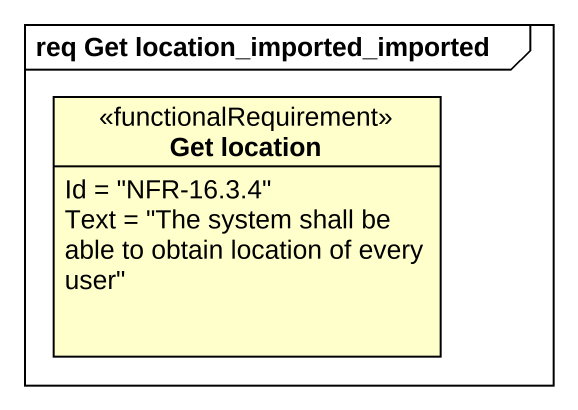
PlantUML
@startuml
mainframe req Get location_imported_imported
hide circle
hide empty members
class "Get location" as Get_location <<functionalRequirement>> {
  Id = "NFR-16.3.4"
  Text = "The system shall be able to obtain location of every user"
}
@enduml
